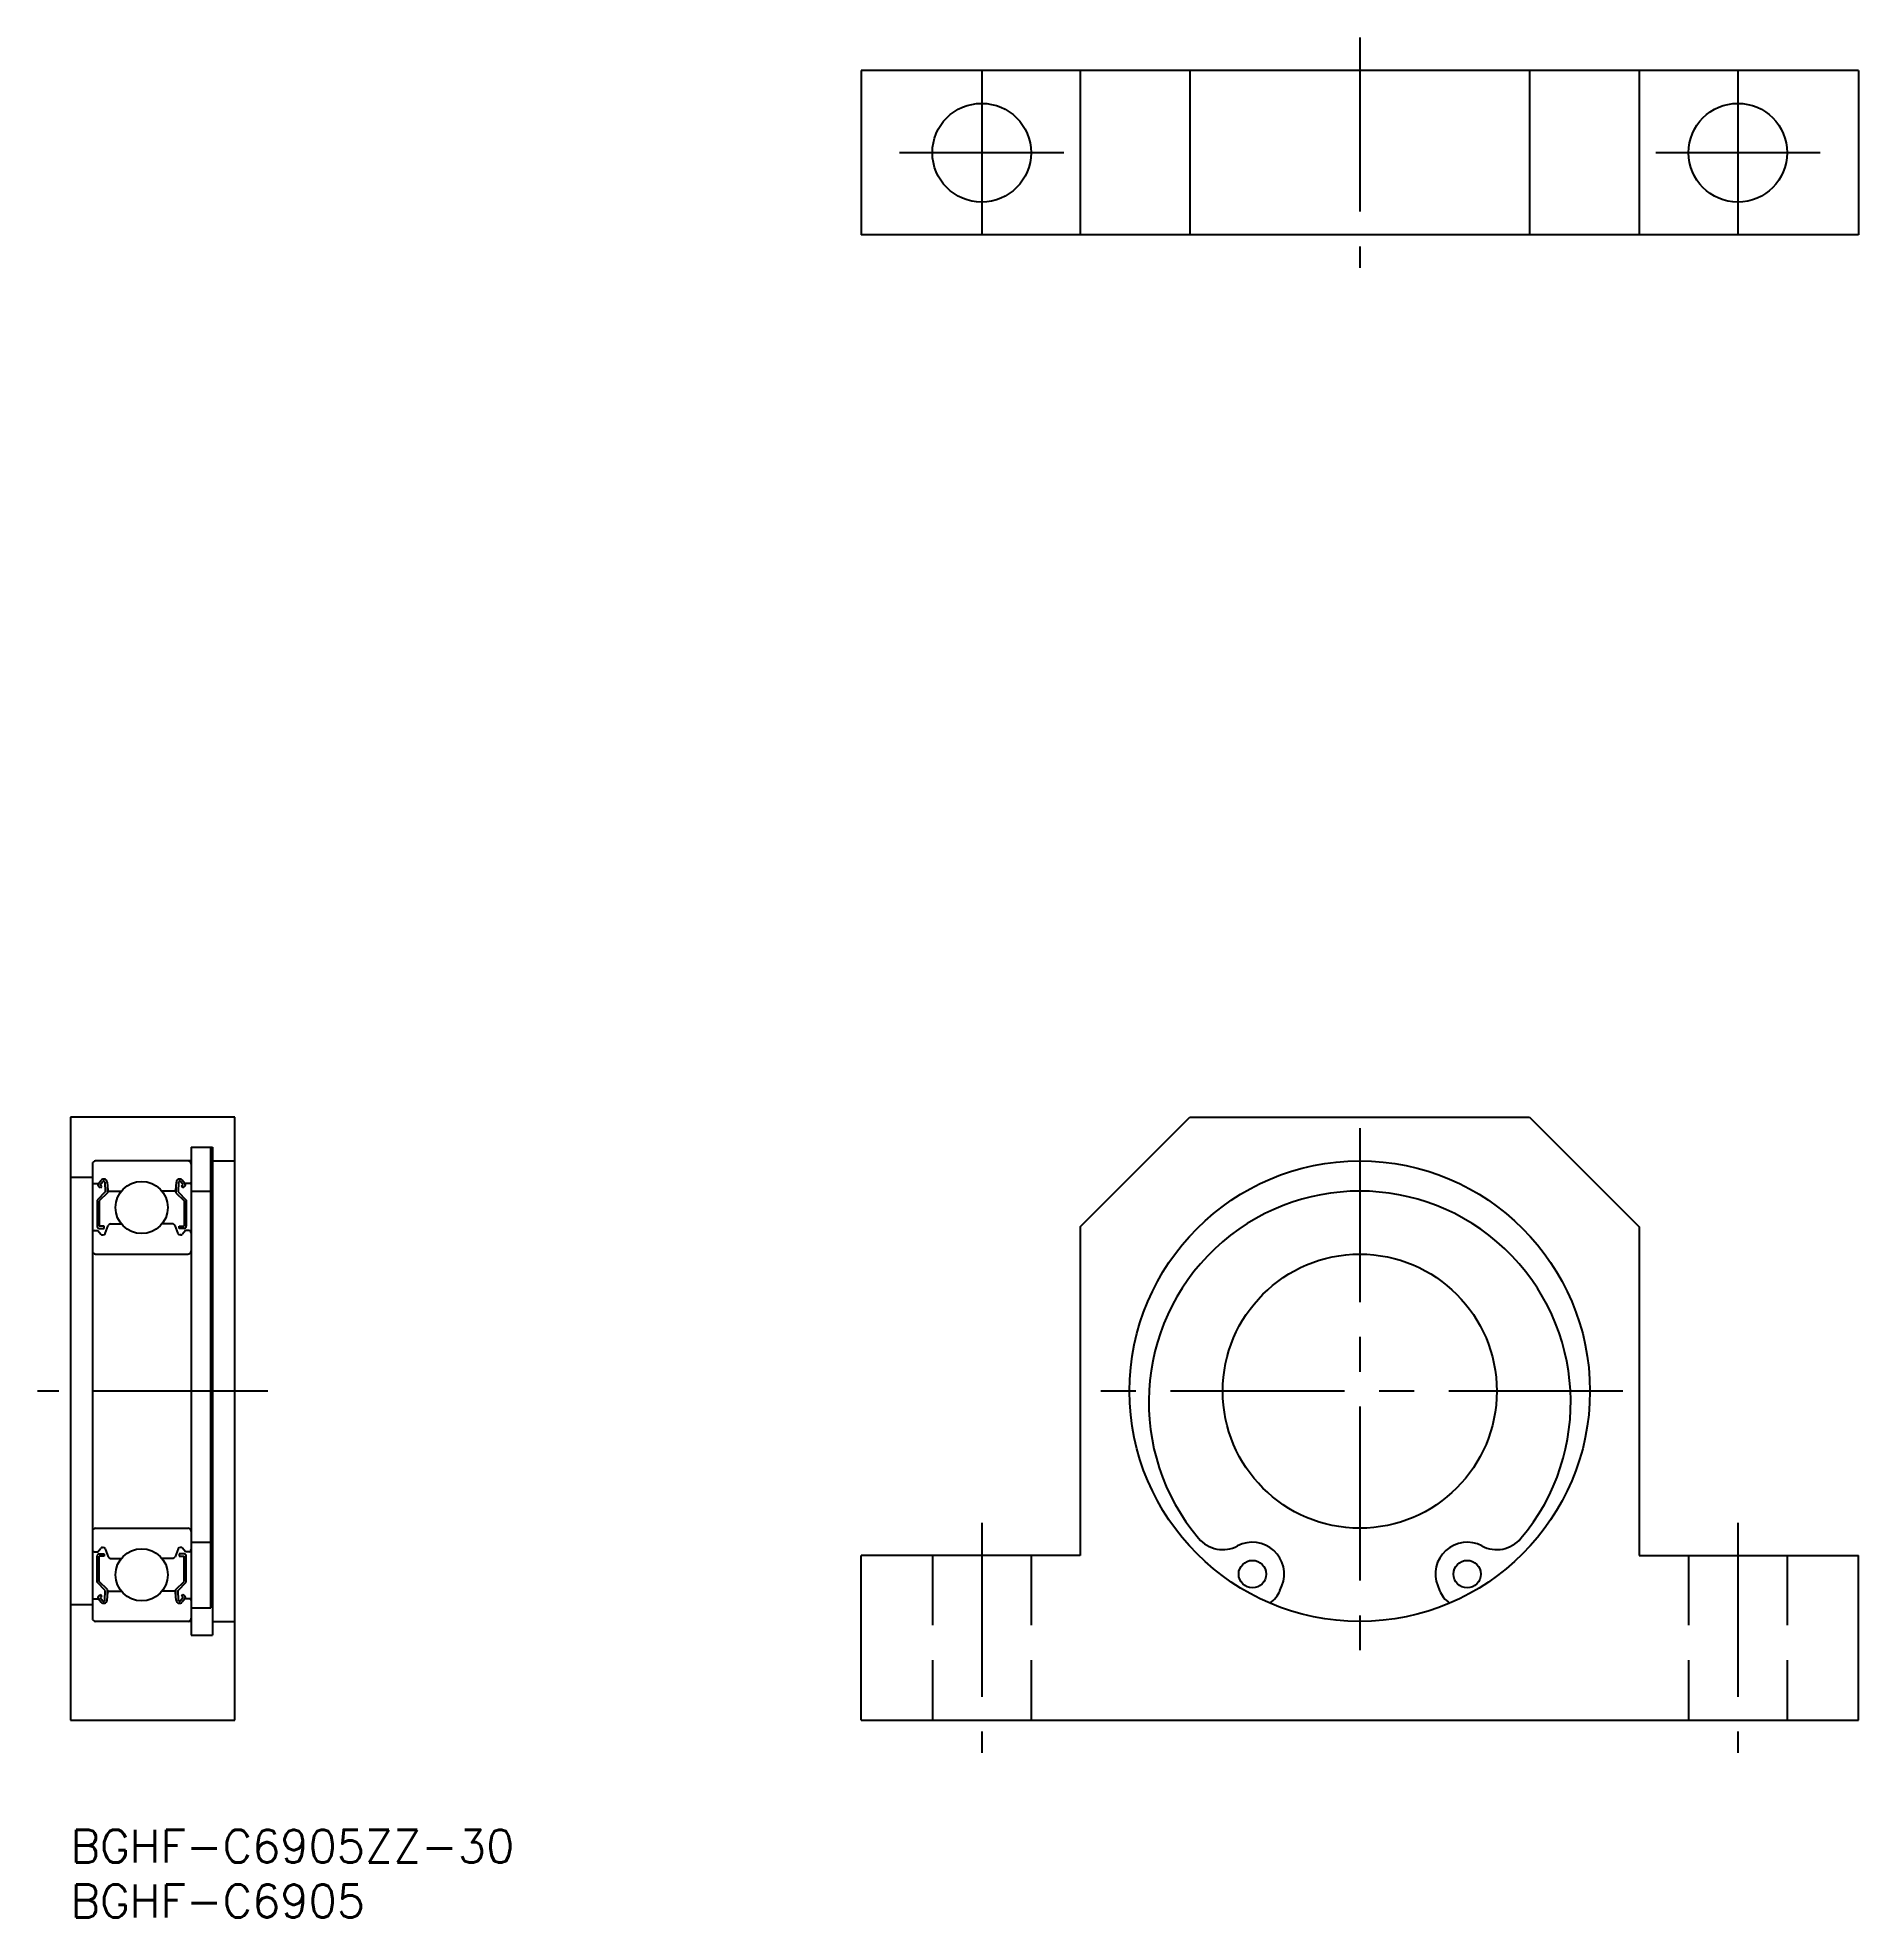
# Model space of a CAD drawing. Extents: x -3 to 163, y -8 to 163.
import ezdxf

# ---------------------------------------------------------------- set-up
doc = ezdxf.new("R2010")
doc.units = 0
doc.header["$LTSCALE"] = 0.5
doc.linetypes.add('CENTER', pattern=[50.8, 31.75, -6.35, 6.35, -6.35])
doc.linetypes.add('DASHED', pattern=[19.05, 12.7, -6.35])
for name, color, linetype in [('MSM_CENTER', 1, 'CENTER'), ('MSM_CONTINUOUS', 7, 'CONTINUOUS'), ('MSM_DASHED', 4, 'DASHED'), ('MSM_PART_NUMBER', 7, 'CONTINUOUS')]:
    doc.layers.add(name, color=color, linetype=linetype)
doc.styles.get("Standard").update_dxf_attribs({"font": 'txt.shx', "height": 3, "bigfont": 'bigfont.shx'})

msp = doc.modelspace()

# ---------------------------------------------------------------- linework, layer by layer
at = {"layer": 'MSM_CENTER'}
for p, q in [((117.65, 163.47), (117.65, 142.47)), ((83.15, 160.47), (83.15, 145.47)), ((152.15, 160.47), (152.15, 145.47)), ((90.65, 152.97), (75.65, 152.97)), ((159.65, 152.97), (144.65, 152.97)), ((117.65, 64), (117.65, 16)), ((18, 40), (-3, 40)), ((18, 40), (-3, 40)), ((141.65, 40), (93.65, 40)), ((83.15, 28), (83.15, 7)), ((152.15, 28), (152.15, 7))]:
    msp.add_line(p, q, dxfattribs=at)
at = {"layer": 'MSM_CONTINUOUS'}
for p, q in [((72.15, 160.47), (72.15, 145.47)), ((163.15, 160.47), (72.15, 160.47)), ((92.15, 160.47), (92.15, 145.47)), ((102.15, 160.47), (102.15, 145.47)), ((133.15, 160.47), (133.15, 145.47)), ((143.15, 160.47), (143.15, 145.47)), ((163.15, 160.47), (163.15, 145.47)), ((163.15, 145.47), (72.15, 145.47)), ((0, 65), (0, 10)), ((15, 65), (0, 65)), ((15, 10), (15, 65)), ((92.15, 55), (102.15, 65)), ((102.15, 65), (133.15, 65)), ((133.15, 65), (143.15, 55)), ((11, 62.25, 0.88), (12.95, 62.25, 0.88)), ((11, 62.25), (11, 17.75)), ((12.8, 20.24, 1.25), (12.8, 62.25, 1.25)), ((12.95, 62.25), (12.95, 17.75)), ((2, 60.7), (2, 19.3)), ((11, 61), (2.3, 61)), ((12.95, 61, 0.88), (15, 61, 0.88)), ((2, 59.5), (0, 59.5)), ((2.1, 58.95), (2.56, 58.95)), ((2.56, 58.95), (2.81, 59.25)), ((2.74, 58.54), (2.58, 58.67)), ((2.71, 58.82), (2.96, 59.12)), ((2.87, 58.69), (2.71, 58.82)), ((2.74, 58.54), (2.87, 58.69)), ((3.14, 59.06), (3.18, 58.18)), ((3.34, 59.08), (3.4, 58.34)), ((3.38, 58.57), (3.38, 58.1)), ((9.66, 59.08), (9.6, 58.34)), ((9.62, 58.57), (9.62, 58.1)), ((9.86, 59.06), (9.82, 58.18)), ((10.29, 58.82), (10.04, 59.12)), ((10.13, 58.69), (10.29, 58.82)), ((10.26, 58.54), (10.13, 58.69)), ((10.44, 58.95), (10.19, 59.25)), ((10.26, 58.54), (10.42, 58.67)), ((10.9, 58.95), (10.44, 58.95)), ((3.18, 58.18), (2.43, 57.43)), ((2.43, 57.43), (2.43, 55.05)), ((3.38, 58.1), (2.63, 57.35)), ((2.63, 57.35), (2.63, 55.05)), ((3.5, 58.25), (4.65, 58.25)), ((9.5, 58.25), (8.35, 58.25)), ((9.62, 58.1), (10.37, 57.35)), ((9.82, 58.18), (10.57, 57.43)), ((10.37, 57.35), (10.37, 55.05)), ((10.57, 57.43), (10.57, 55.05)), ((11, 58.25, 0.88), (12.8, 58.25, 0.88)), ((3.08, 55.05), (2.63, 55.05)), ((3.08, 54.85), (3.08, 55.05)), ((3.18, 54.38), (3.45, 55.12)), ((3.64, 55.25), (4.65, 55.25)), ((9.36, 55.25), (8.35, 55.25)), ((9.82, 54.38), (9.55, 55.12)), ((9.92, 54.85), (9.92, 55.05)), ((9.92, 55.05), (10.37, 55.05)), ((92.15, 55), (92.15, 25)), ((143.15, 55), (143.15, 25)), ((2.2, 54.65), (2.5, 54.65)), ((2.5, 54.65), (2.78, 54.32)), ((2.63, 54.85), (3.08, 54.85)), ((2.93, 54.25), (2.99, 54.25)), ((10.37, 54.85), (9.92, 54.85)), ((10.07, 54.25), (10.01, 54.25)), ((10.5, 54.65), (10.22, 54.32)), ((10.8, 54.65), (10.5, 54.65)), ((2.3, 52.5), (10.7, 52.5)), ((2.3, 27.5), (10.7, 27.5)), ((2.93, 25.75), (2.99, 25.75)), ((10.07, 25.75), (10.01, 25.75)), ((11, 26.22, 0.88), (12.8, 26.22, 0.88)), ((2.2, 25.35), (2.5, 25.35)), ((2.43, 22.57), (2.43, 24.95)), ((2.5, 25.35), (2.78, 25.68)), ((2.63, 25.15), (3.08, 25.15)), ((2.63, 22.65), (2.63, 24.95)), ((3.08, 24.95), (2.63, 24.95)), ((3.08, 25.15), (3.08, 24.95)), ((3.18, 25.62), (3.45, 24.88)), ((3.64, 24.75), (4.65, 24.75)), ((3.89, 24.75), (3.89, 24.75)), ((9.36, 24.75), (8.35, 24.75)), ((9.82, 25.62), (9.55, 24.88)), ((9.92, 25.15), (9.92, 24.95)), ((10.37, 25.15), (9.92, 25.15)), ((9.92, 24.95), (10.37, 24.95)), ((10.5, 25.35), (10.22, 25.68)), ((10.37, 22.65), (10.37, 24.95)), ((10.8, 25.35), (10.5, 25.35)), ((10.57, 22.57), (10.57, 24.95)), ((72.15, 10), (72.15, 25)), ((92.15, 25), (72.15, 25)), ((143.15, 25), (163.15, 25)), ((163.15, 10), (163.15, 25)), ((3.18, 21.82), (2.43, 22.57)), ((3.38, 21.9), (2.63, 22.65)), ((9.62, 21.9), (10.37, 22.65)), ((9.82, 21.82), (10.57, 22.57)), ((2.1, 21.05), (2.56, 21.05)), ((2.56, 21.05), (2.81, 20.75)), ((2.74, 21.46), (2.58, 21.33)), ((2.87, 21.31), (2.71, 21.18)), ((2.71, 21.18), (2.96, 20.88)), ((2.74, 21.46), (2.87, 21.31)), ((3.14, 20.94), (3.18, 21.82)), ((3.34, 20.92), (3.4, 21.66)), ((3.38, 21.43), (3.38, 21.9)), ((3.5, 21.75), (4.65, 21.75)), ((9.5, 21.75), (8.35, 21.75)), ((9.66, 20.92), (9.6, 21.66)), ((9.62, 21.43), (9.62, 21.9)), ((9.86, 20.94), (9.82, 21.82)), ((10.29, 21.18), (10.04, 20.88)), ((10.26, 21.46), (10.13, 21.31)), ((10.13, 21.31), (10.29, 21.18)), ((10.44, 21.05), (10.19, 20.75)), ((10.26, 21.46), (10.42, 21.33)), ((10.9, 21.05), (10.44, 21.05)), ((110.37, 21.81), (110.54, 22.24)), ((124.76, 22.24), (124.93, 21.81)), ((2, 20.5), (0, 20.5)), ((11, 19), (2.3, 19)), ((11, 20.24, 0.88), (12.8, 20.24, 0.88)), ((12.95, 19, 0.88), (15, 19, 0.88)), ((11, 17.75, 0.88), (12.95, 17.75, 0.88)), ((0, 10), (15, 10)), ((72.15, 10), (163.15, 10))]:
    msp.add_line(p, q, dxfattribs=at)
for centre, radius in [((83.15, 152.97), 4.5), ((152.15, 152.97), 4.5), ((117.65, 40), 21), ((6.5, 56.75), 2.38), ((117.65, 40), 12.5), ((6.5, 23.25), 2.38), ((107.85, 23.32), 1.25), ((127.45, 23.32), 1.25)]:
    msp.add_circle(centre, radius, dxfattribs=at)
for centre, radius, start, end in [((2.3, 60.7), 0.3, 90, 180), ((10.7, 60.7), 0.3, 0, 90), ((2.1, 59.05), 0.1, 180, 270), ((2.71, 58.82), 0.2, 140, 230.0841), ((3.04, 59.05), 0.3, 4.9967, 140), ((3.04, 59.05), 0.1, 2.8198, 140.001), ((3.5, 58.35), 0.1, 184.9967, 270.0005), ((9.5, 58.35), 0.1, 269.9995, 355.0033), ((9.96, 59.05), 0.3, 40, 175.0033), ((9.96, 59.05), 0.1, 39.999, 177.1802), ((10.29, 58.82), 0.2, 309.9159, 40), ((10.9, 59.05), 0.1, 270, 0), ((117.65, 39), 19.25, 319.8252, 220.1748), ((2.63, 55.05), 0.2, 180, 270), ((3.64, 55.05), 0.2, 90, 159.9919), ((9.36, 55.05), 0.2, 20.0081, 90), ((10.37, 55.05), 0.2, 270, 0), ((2.2, 54.45), 0.2, 90, 180), ((2.93, 54.45), 0.2, 219.9919, 270), ((2.99, 54.45), 0.2, 270, 339.9919), ((10.01, 54.45), 0.2, 200.0081, 270), ((10.07, 54.45), 0.2, 270, 320.0081), ((10.8, 54.45), 0.2, 0, 90), ((2.3, 52.8), 0.3, 180, 270), ((10.7, 52.8), 0.3, 270, 0), ((2.3, 27.2), 0.3, 90, 180), ((10.7, 27.2), 0.3, 0, 90), ((2.93, 25.55), 0.2, 90, 140.0081), ((2.99, 25.55), 0.2, 20.0081, 90), ((10.01, 25.55), 0.2, 90, 159.9919), ((10.07, 25.55), 0.2, 39.9919, 90), ((105.16, 28.45), 2.9, 220.1748, 297.6623), ((107.85, 23.32), 2.9, 338.1911, 117.6623), ((127.45, 23.32), 2.9, 62.3377, 201.8089), ((130.14, 28.45), 2.9, 242.3377, 319.8252), ((2.2, 25.55), 0.2, 180, 270), ((2.63, 24.95), 0.2, 90, 180), ((3.64, 24.95), 0.2, 200.0081, 270), ((9.36, 24.95), 0.2, 270, 339.9919), ((10.37, 24.95), 0.2, 0, 90), ((10.8, 25.55), 0.2, 270, 0), ((2.1, 20.95), 0.1, 90, 180), ((2.71, 21.18), 0.2, 129.9159, 220), ((3.04, 20.95), 0.3, 220, 355.0033), ((3.04, 20.95), 0.1, 219.999, 357.1802), ((3.5, 21.65), 0.1, 89.9995, 175.0033), ((9.5, 21.65), 0.1, 4.9967, 90.0005), ((9.96, 20.95), 0.3, 184.9967, 320), ((9.96, 20.95), 0.1, 182.8198, 320.001), ((10.29, 21.18), 0.2, 320, 50.0841), ((10.9, 20.95), 0.1, 0, 90), ((108.05, 22.74), 2.5, 304.0128, 338.1911), ((127.25, 22.74), 2.5, 201.8089, 235.9872), ((2.3, 19.3), 0.3, 180, 270), ((10.7, 19.3), 0.3, 270, 0)]:
    msp.add_arc(centre, radius, start, end, dxfattribs=at)
at = {"layer": 'MSM_DASHED'}
for p, q in [((78.65, 25), (78.65, 10)), ((87.65, 25), (87.65, 10)), ((147.65, 25), (147.65, 10)), ((156.65, 25), (156.65, 10))]:
    msp.add_line(p, q, dxfattribs=at)

# ---------------------------------------------------------------- texts
at = {"layer": 'MSM_PART_NUMBER'}
for s, p in [('BGHF-C6905ZZ-30', (0, -3)), ('BGHF-C6905', (0, -8))]:
    msp.add_text(s, height=3, dxfattribs=at).set_placement(p)

doc.saveas('drawing.dxf')
